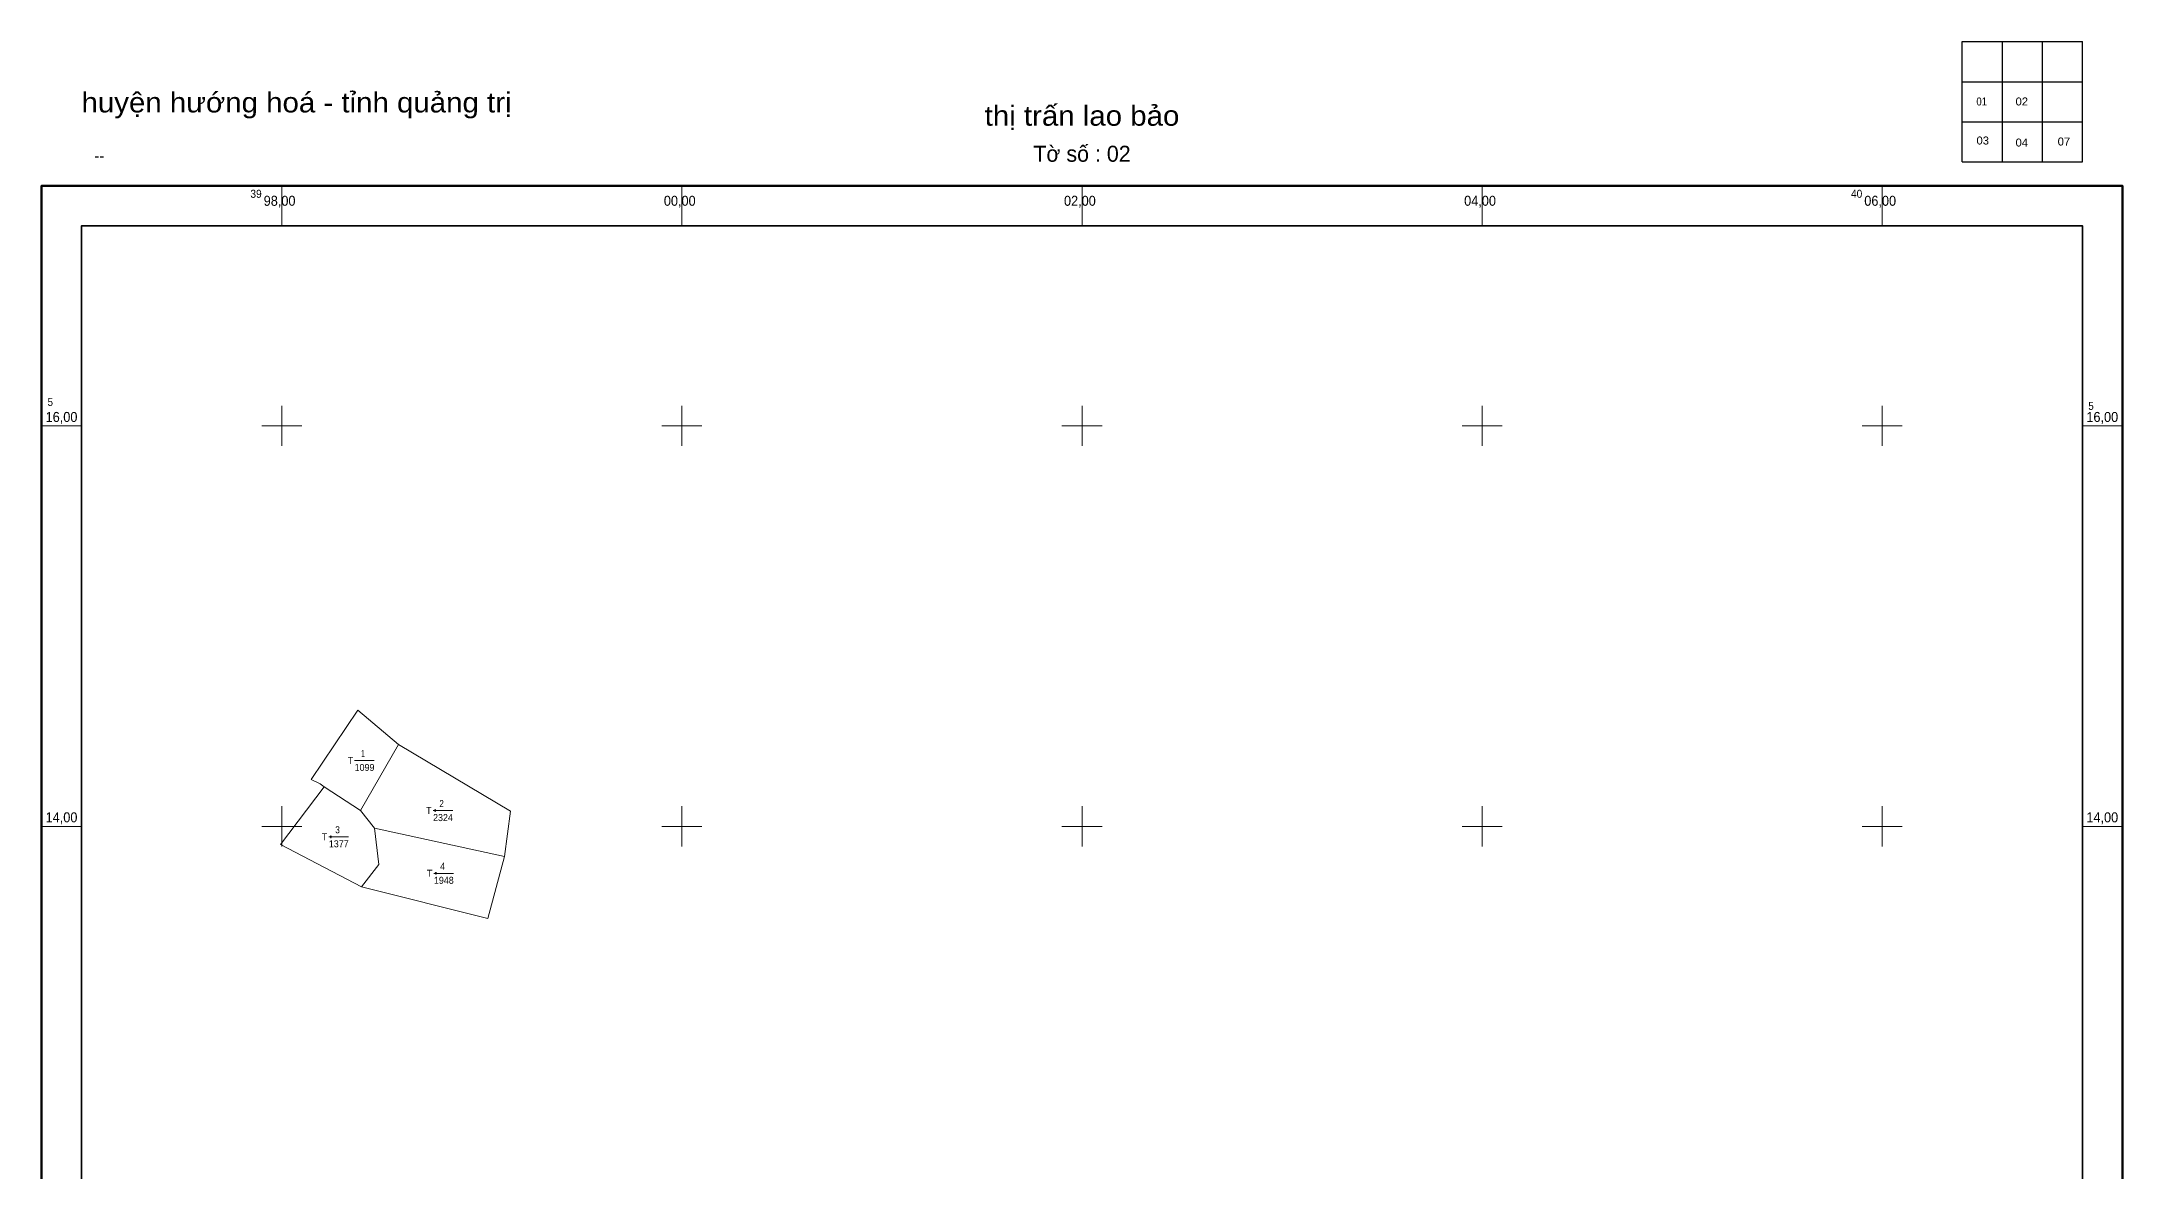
# Model space of a CAD drawing. Header units: metres. Extents: x 399678 to 400723, y 50554 to 51792.
# Drawn here: x 399680 to 400720, y 51228 to 51792 of the extents above; entities that cross this region are included whole.
import ezdxf
from ezdxf.enums import TextEntityAlignment as Align

# ---------------------------------------------------------------- set-up
doc = ezdxf.new("R2010")
doc.units = ezdxf.units.M
doc.header["$LTSCALE"] = 1.4
for name, color, linetype, lineweight in [('22', 7, 'Continuous', 13), ('62', 7, 'Continuous', 13), ('63', 7, 'Continuous', 53)]:
    doc.layers.add(name, color=color, linetype=linetype, lineweight=lineweight)

msp = doc.modelspace()

# ---------------------------------------------------------------- hatches: boundary and pattern name
at = {"layer": '22'}
for points in [[(399876.72, 51407.881, 1), (399876.57, 51407.881, 1)], [(399824.659, 51394.776, 1), (399824.509, 51394.776, 1)], [(399877.163, 51376.525, 1), (399877.013, 51376.525, 1)]]:
    msp.add_hatch(color=256, dxfattribs=at).paths.add_polyline_path(points)

# ---------------------------------------------------------------- linework, layer by layer
at = {"layer": '22', "lineweight": 25}
for p, q in [((400640, 51792), (400700, 51792)), ((400640, 51732), (400640, 51792)), ((400660, 51732), (400660, 51792)), ((400680, 51732), (400680, 51792)), ((400640, 51772), (400700, 51772)), ((400640, 51752), (400700, 51752))]:
    msp.add_line(p, q, dxfattribs=at)
at = {"layer": '22'}
for p, q in [((399800, 51700), (399800, 51720)), ((400000, 51700), (400000, 51720)), ((400200, 51700), (400200, 51720)), ((400400, 51700), (400400, 51720)), ((400600, 51700), (400600, 51720)), ((399800, 51590), (399800, 51610)), ((400000, 51590), (400000, 51610)), ((400200, 51590), (400200, 51610)), ((400400, 51590), (400400, 51610)), ((400600, 51590), (400600, 51610)), ((399680, 51600), (399700, 51600)), ((399790, 51600), (399810, 51600)), ((399990, 51600), (400010, 51600)), ((400190, 51600), (400210, 51600)), ((400390, 51600), (400410, 51600)), ((400590, 51600), (400610, 51600)), ((400700, 51600), (400720, 51600)), ((399800, 51390), (399800, 51410)), ((399846.41, 51399.07), (399839.4, 51407.83)), ((399876.33, 51407.88), (399876.02, 51407.88)), ((399876.65, 51408.51), (399876.65, 51408.19)), ((399876.65, 51407.57), (399876.65, 51407.26)), ((399877.27, 51407.88), (399876.96, 51407.88)), ((400000, 51390), (400000, 51410)), ((400200, 51390), (400200, 51410)), ((400400, 51390), (400400, 51410)), ((400600, 51390), (400600, 51410)), ((399680, 51400), (399700, 51400)), ((399790, 51400), (399810, 51400)), ((399846.41, 51399.07), (399911.34, 51385)), ((399990, 51400), (400010, 51400)), ((400190, 51400), (400210, 51400)), ((400390, 51400), (400410, 51400)), ((400590, 51400), (400610, 51400)), ((400700, 51400), (400720, 51400)), ((399824.27, 51394.78), (399823.96, 51394.78)), ((399824.58, 51395.4), (399824.58, 51395.09)), ((399824.58, 51394.46), (399824.58, 51394.15)), ((399825.21, 51394.78), (399824.9, 51394.78)), ((399876.78, 51376.52), (399876.46, 51376.52)), ((399877.09, 51377.15), (399877.09, 51376.84)), ((399877.09, 51376.21), (399877.09, 51375.9)), ((399877.71, 51376.52), (399877.4, 51376.52))]:
    msp.add_line(p, q, dxfattribs=at)
at = {"layer": '22', "lineweight": 25}
msp.add_lwpolyline([(400640, 51732), (400700, 51732), (400700, 51792)], dxfattribs=at)
at = {"layer": '22', "lineweight": 35}
msp.add_lwpolyline([(399700, 50700), (399700, 51700), (400700, 51700), (400700, 50700)], close=True, dxfattribs=at)
at = {"layer": '22'}
for points in [[(399821.21, 51419.7), (399819.18, 51421.29), (399814.8, 51423.47), (399838.03, 51458.01), (399858.34, 51440.93)], [(399858.34, 51440.93), (399839.4, 51407.83), (399821.21, 51419.7)], [(399858.34, 51440.93), (399914.3, 51407.62), (399911.34, 51385)], [(399821.21, 51419.7), (399799.35, 51390.96), (399839.91, 51369.85)], [(399839.91, 51369.85), (399848.55, 51380.9), (399846.41, 51399.07)], [(399839.91, 51369.85), (399902.95, 51353.98), (399911.34, 51385)]]:
    msp.add_lwpolyline(points, dxfattribs=at)
for centre, radius in [((399876.645, 51407.881), 0.312), ((399876.645, 51407.881), 0.075), ((399824.584, 51394.776), 0.312), ((399824.584, 51394.776), 0.075), ((399877.088, 51376.525), 0.312), ((399877.088, 51376.525), 0.075)]:
    msp.add_circle(centre, radius, dxfattribs=at)
at = {"layer": '62'}
for p, q in [((399836.46, 51432.92), (399846.26, 51432.92)), ((399875.65, 51407.88), (399885.45, 51407.88)), ((399823.58, 51394.78), (399833.38, 51394.78)), ((399876.09, 51376.52), (399885.89, 51376.52))]:
    msp.add_line(p, q, dxfattribs=at)
at = {"layer": '63'}
msp.add_lwpolyline([(399680, 50680), (399680, 51720), (400720, 51720), (400720, 50680)], close=True, dxfattribs=at)

# ---------------------------------------------------------------- texts
at = {"layer": '22'}
for s, height, width, p in [('huyện hướng hoá - tỉnh quảng trị', 10, 1.1, (399807.41, 51756.63)), ('thị trấn lao bảo', 10, 1.1, (400200.005, 51750)), ('01', 4, 0.9, (400649.695, 51760.1)), ('02', 4, 1.05, (400669.725, 51760.1)), ('03', 4, 1.05, (400650.205, 51740.61)), ('04', 4, 1.05, (400669.725, 51739.59)), ('07', 4, 1.05, (400690.775, 51740.1))]:
    msp.add_text(s, height=height, dxfattribs=dict(at, width=width)).set_placement(p, align=Align.CENTER)
msp.add_text('Tờ số : 02', height=8, dxfattribs=at).set_placement((400200, 51732), align=Align.CENTER)
for s, height, width, p in [('   --   ', 6, 0.95, (399700, 51732)), ('98,00', 5, 0.95, (399791, 51710)), ('00,00', 5, 0.95, (399991, 51710)), ('02,00', 5, 0.95, (400191, 51710)), ('04,00', 5, 0.95, (400391, 51710)), ('06,00', 5, 0.95, (400591, 51710)), ('16,00', 5, 0.95, (399682, 51602)), ('5', 4, 0.9, (399683, 51610)), ('16,00', 5, 0.95, (400702, 51602)), ('5', 4, 0.9, (400703, 51608)), ('14,00', 5, 0.95, (399682, 51402)), ('14,00', 5, 0.95, (400702, 51402))]:
    msp.add_text(s, height=height, dxfattribs=dict(at, width=width)).set_placement(p)
at = {"layer": '22', "width": 0.95}
for s, p in [('39', (399790, 51714)), ('40', (400590, 51714))]:
    msp.add_text(s, height=4, dxfattribs=at).set_placement(p, align=Align.RIGHT)
at = {"layer": '62'}
for s, width, p in [('T', 0.95, (399832.96, 51431.17)), ('1099', 0.95, (399836.46, 51427.67)), ('1', 0.65, (399839.61, 51434.67)), ('T', 0.95, (399872.15, 51406.13)), ('2', 0.85, (399878.8, 51409.63)), ('3', 0.9, (399826.73, 51396.53)), ('2324', 0.95, (399875.65, 51402.63)), ('T', 0.95, (399820.08, 51393.03)), ('1377', 0.95, (399823.58, 51389.53)), ('T', 0.95, (399872.59, 51374.78)), ('4', 0.9, (399879.24, 51378.28)), ('1948', 0.95, (399876.09, 51371.28))]:
    msp.add_text(s, height=3.5, dxfattribs=dict(at, width=width)).set_placement(p)

doc.saveas('drawing.dxf')
